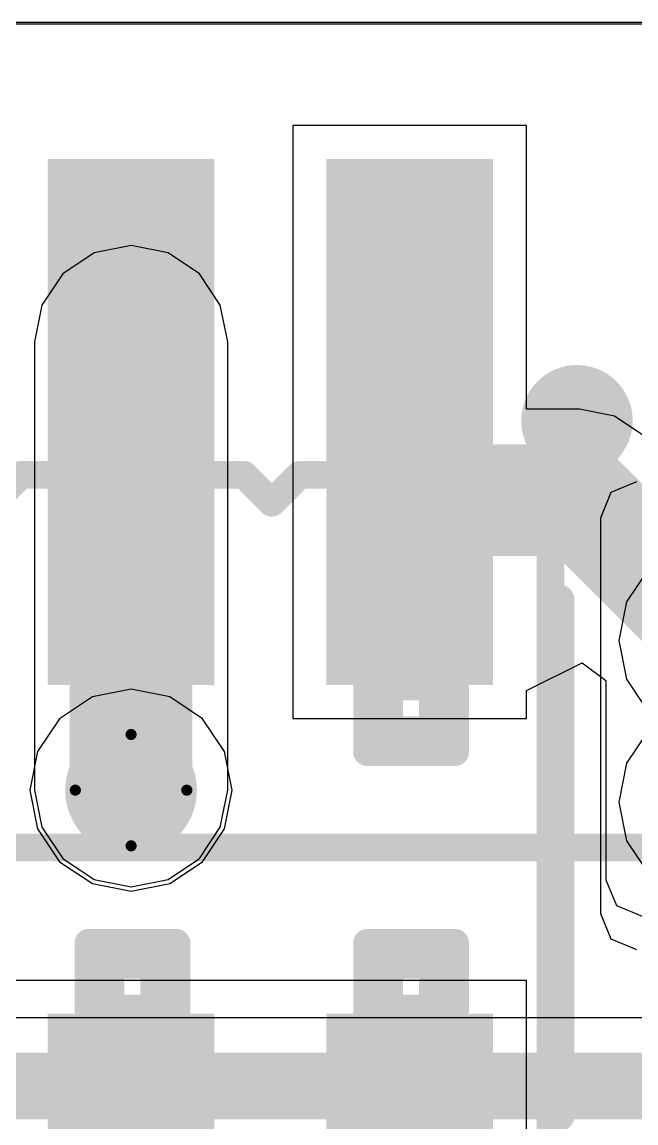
# Model space of a CAD drawing. Header units: millimetres. Extents: x -16 to 330, y -45 to 150.
# Drawn here: x 27.27 to 30.07, y 71 to 76.02 of the extents above; entities that cross this region are included whole.
import ezdxf

# ---------------------------------------------------------------- set-up
doc = ezdxf.new("R2010")
doc.units = ezdxf.units.MM
for name, color, linetype in [('BottomLayer', 5, 'Continuous'), ('BottomSolder', 6, 'Continuous'), ('DrillDrawing', 1, 'Continuous'), ('Mechanical13', 56, 'Continuous'), ('MidLayer1', 16, 'Continuous'), ('MidLayer2', 76, 'Continuous'), ('TopLayer', 1, 'Continuous'), ('TopOverlay', 2, 'Continuous'), ('TopPaste', 8, 'Continuous'), ('TopSolder', 216, 'Continuous'), ('ViaHoleLayer', 16, 'Continuous')]:
    doc.layers.add(name, color=color, linetype=linetype)

# ---------------------------------------------------------------- blocks, each defined once
blk = doc.blocks.new('20021121_00010C4LF__147')
at = {"layer": 'TopLayer'}
for points in [[(-2.92, 3.15), (-2.16, 3.15), (-2.16, 0.75), (-2.92, 0.75)], [(-1.65, 3.15), (-0.89, 3.15), (-0.89, 0.75), (-1.65, 0.75)], [(-2.92, -0.75), (-2.16, -0.75), (-2.16, -3.15), (-2.92, -3.15)], [(-1.65, -0.75), (-0.89, -0.75), (-0.89, -3.15), (-1.65, -3.15)]]:
    blk.add_hatch(color=1, dxfattribs=at).paths.add_polyline_path(points)
at = {"layer": 'TopPaste'}
for points in [[(-2.92, 3.15), (-2.16, 3.15), (-2.16, 0.75), (-2.92, 0.75)], [(-1.65, 3.15), (-0.89, 3.15), (-0.89, 0.75), (-1.65, 0.75)], [(-2.92, -0.75), (-2.16, -0.75), (-2.16, -3.15), (-2.92, -3.15)], [(-1.65, -0.75), (-0.89, -0.75), (-0.89, -3.15), (-1.65, -3.15)]]:
    blk.add_hatch(color=8, dxfattribs=at).paths.add_polyline_path(points)
at = {"layer": 'TopSolder'}
for points in [[(-2.92, 3.15), (-2.16, 3.15), (-2.16, 0.75), (-2.92, 0.75)], [(-1.65, 3.15), (-0.89, 3.15), (-0.89, 0.75), (-1.65, 0.75)], [(-2.92, -0.75), (-2.16, -0.75), (-2.16, -3.15), (-2.92, -3.15)], [(-1.65, -0.75), (-0.89, -0.75), (-0.89, -3.15), (-1.65, -3.15)]]:
    blk.add_hatch(color=216, dxfattribs=at).paths.add_polyline_path(points)
at = {"layer": 'TopOverlay', "const_width": 0.127}
blk.add_lwpolyline([(-3.2258, 1.2192), (-3.2258, -1.143)], dxfattribs=at)
at = {"layer": 'TopOverlay'}
for points, const_width in [([(-3.2576, 1.2192, 1), (-3.194, 1.2192, 1)], 0.0635), ([(-3.2576, -1.143, 1), (-3.194, -1.143, 1)], 0.0635), ([(-3.175, -1.9558, 1), (-3.429, -1.9558, 1)], 0.254), ([(-3.4925, -1.9558, 1), (-3.3655, -1.9558, 1)], 0.127), ([(-3.2385, -1.9558, 1), (-3.1115, -1.9558, 1)], 0.127)]:
    blk.add_lwpolyline(points, format="xyb", close=True, dxfattribs=dict(at, const_width=const_width))

msp = doc.modelspace()

# ---------------------------------------------------------------- hatches: boundary and pattern name
at = {"layer": 'BottomLayer'}
h = msp.add_hatch(color=5, dxfattribs=at)
edge = h.paths.add_edge_path()
edge.add_arc((27.77, 72.5202), 0.3, 0, 360)
at = {"layer": 'BottomSolder'}
h = msp.add_hatch(color=6, dxfattribs=at)
edge = h.paths.add_edge_path()
edge.add_arc((27.77, 72.5202), 0.15, 0, 360)
at = {"layer": 'MidLayer1'}
h = msp.add_hatch(color=16, dxfattribs=at)
edge = h.paths.add_edge_path()
edge.add_arc((27.77, 72.5202), 0.3, 0, 360)
at = {"layer": 'MidLayer2'}
h = msp.add_hatch(color=76, dxfattribs=at)
edge = h.paths.add_edge_path()
edge.add_arc((27.77, 72.5202), 0.3, 0, 360)
at = {"layer": 'TopLayer'}
h = msp.add_hatch(color=1, dxfattribs=at)
edge = h.paths.add_edge_path()
edge.add_arc((27.77, 72.5202), 0.3, 0, 360)
at = {"layer": 'TopSolder'}
h = msp.add_hatch(color=216, dxfattribs=at)
edge = h.paths.add_edge_path()
edge.add_arc((27.77, 72.5202), 0.15, 0, 360)
at = {"layer": 'ViaHoleLayer'}
h = msp.add_hatch(color=16, dxfattribs=at)
edge = h.paths.add_edge_path()
edge.add_arc((27.77, 72.5202), 0.15, 0, 360)

# ---------------------------------------------------------------- linework, layer by layer
at = {"layer": 'BottomLayer'}
for p, q in [((17.2719, 76.0245), (94.3193, 76.0245)), ((30.0736, 73.9266), (29.957, 73.8782)), ((29.957, 73.8782), (29.9086, 73.7616)), ((29.9086, 73.7616), (29.9086, 71.9582)), ((29.9086, 71.9582), (29.957, 71.8416)), ((29.957, 71.8416), (30.0736, 71.7932)), ((32.4394, 71.4816), (25.0246, 71.4816))]:
    msp.add_line(p, q, dxfattribs=at)
at = {"layer": 'BottomLayer', "const_width": 0.3048}
msp.add_lwpolyline([(25.0246, 71.1708), (32.5681, 71.1708)], dxfattribs=at)
at = {"layer": 'DrillDrawing', "const_width": 0.0508}
for points in [[(27.516, 72.5202), (27.77, 72.7742)], [(27.77, 72.7742), (28.024, 72.5202)], [(27.516, 72.5202), (27.77, 72.2662)], [(27.77, 72.2662), (28.024, 72.5202)]]:
    msp.add_lwpolyline(points, dxfattribs=at)
at = {"layer": 'DrillDrawing', "const_width": 0.0254}
for points in [[(27.7573, 72.7742, 1), (27.7827, 72.7742, 1)], [(27.7573, 72.7742, 1), (27.7827, 72.7742, 1)], [(27.5033, 72.5202, 1), (27.5287, 72.5202, 1)], [(27.5033, 72.5202, 1), (27.5287, 72.5202, 1)], [(28.0113, 72.5202, 1), (28.0367, 72.5202, 1)], [(28.0113, 72.5202, 1), (28.0367, 72.5202, 1)], [(27.7573, 72.2662, 1), (27.7827, 72.2662, 1)], [(27.7573, 72.2662, 1), (27.7827, 72.2662, 1)]]:
    msp.add_lwpolyline(points, format="xyb", close=True, dxfattribs=at)
at = {"layer": 'Mechanical13', "const_width": 0.127}
for points in [[(27.5762, 74.9438), (27.6762, 75.0438)], [(27.6762, 75.0438), (27.8762, 75.0438)], [(27.8762, 75.0438), (27.9762, 74.9438)], [(28.8462, 74.9438), (28.9462, 75.0438)], [(28.9462, 75.0438), (29.1462, 75.0438)], [(29.1462, 75.0438), (29.2462, 74.9438)], [(27.5762, 74.9438), (27.9762, 74.9438)], [(27.5762, 73.9588), (27.5762, 74.9438)], [(27.9762, 73.9588), (27.9762, 74.9438)], [(28.8462, 74.9438), (29.2462, 74.9438)], [(28.8462, 73.9588), (28.8462, 74.9438)], [(29.2462, 73.9588), (29.2462, 74.9438)], [(27.1412, 73.8318), (27.2682, 73.9588)], [(27.2682, 73.9588), (28.2842, 73.9588)], [(28.2842, 73.9588), (28.4112, 73.8318)], [(28.4112, 73.8318), (28.5382, 73.9588)], [(28.5382, 73.9588), (29.5542, 73.9588)], [(29.5542, 73.9588), (29.6812, 73.8318)], [(29.6812, 70.6858), (29.6812, 73.8318)], [(27.5762, 73.0938), (27.9762, 73.0938)], [(27.5762, 73.0938), (27.6762, 72.9938)], [(27.5762, 72.6938), (27.5762, 73.0938)], [(27.8762, 72.9938), (27.9762, 73.0938)], [(27.9762, 72.6938), (27.9762, 73.0938)], [(28.8462, 73.0938), (29.2462, 73.0938)], [(28.8462, 73.0938), (28.9462, 72.9938)], [(28.8462, 72.6938), (28.8462, 73.0938)], [(29.1462, 72.9938), (29.2462, 73.0938)], [(29.2462, 72.6938), (29.2462, 73.0938)], [(27.6762, 72.9938), (27.8762, 72.9938)], [(27.6762, 72.7938), (27.6762, 72.9938)], [(27.8762, 72.7938), (27.8762, 72.9938)], [(28.9462, 72.9938), (29.1462, 72.9938)], [(28.9462, 72.7938), (28.9462, 72.9938)], [(29.1462, 72.7938), (29.1462, 72.9938)], [(27.5762, 72.6938), (27.6762, 72.7938)], [(27.6762, 72.7938), (27.8762, 72.7938)], [(27.8762, 72.7938), (27.9762, 72.6938)], [(28.8462, 72.6938), (28.9462, 72.7938)], [(28.9462, 72.7938), (29.1462, 72.7938)], [(29.1462, 72.7938), (29.2462, 72.6938)], [(27.5762, 72.6938), (27.9762, 72.6938)], [(28.8462, 72.6938), (29.2462, 72.6938)], [(26.5062, 72.2588), (34.451, 72.2588)], [(26.5062, 72.2588), (34.451, 72.2588)], [(27.5762, 71.8238), (27.9762, 71.8238)], [(27.5762, 71.8238), (27.6762, 71.7238)], [(27.5762, 71.4238), (27.5762, 71.8238)], [(27.8762, 71.7238), (27.9762, 71.8238)], [(27.9762, 71.4238), (27.9762, 71.8238)], [(28.8462, 71.8238), (29.2462, 71.8238)], [(28.8462, 71.8238), (28.9462, 71.7238)], [(28.8462, 71.4238), (28.8462, 71.8238)], [(29.1462, 71.7238), (29.2462, 71.8238)], [(29.2462, 71.4238), (29.2462, 71.8238)], [(27.6762, 71.7238), (27.8762, 71.7238)], [(27.6762, 71.5238), (27.6762, 71.7238)], [(27.8762, 71.5238), (27.8762, 71.7238)], [(28.9462, 71.7238), (29.1462, 71.7238)], [(28.9462, 71.5238), (28.9462, 71.7238)], [(29.1462, 71.5238), (29.1462, 71.7238)], [(27.5762, 71.4238), (27.6762, 71.5238)], [(27.6762, 71.5238), (27.8762, 71.5238)], [(27.8762, 71.5238), (27.9762, 71.4238)], [(28.8462, 71.4238), (28.9462, 71.5238)], [(28.9462, 71.5238), (29.1462, 71.5238)], [(29.1462, 71.5238), (29.2462, 71.4238)], [(27.5762, 71.4238), (27.9762, 71.4238)], [(28.8462, 71.4238), (29.2462, 71.4238)]]:
    msp.add_lwpolyline(points, dxfattribs=at)
at = {"layer": 'Mechanical13', "const_width": 0.0635}
for points in [[(27.6445, 75.0438, 1), (27.708, 75.0438, 1)], [(27.6445, 75.0438, 1), (27.708, 75.0438, 1)], [(27.8445, 75.0438, 1), (27.908, 75.0438, 1)], [(27.8445, 75.0438, 1), (27.908, 75.0438, 1)], [(28.9145, 75.0438, 1), (28.978, 75.0438, 1)], [(28.9145, 75.0438, 1), (28.978, 75.0438, 1)], [(29.1145, 75.0438, 1), (29.178, 75.0438, 1)], [(29.1145, 75.0438, 1), (29.178, 75.0438, 1)], [(27.5445, 74.9438, 1), (27.608, 74.9438, 1)], [(27.5445, 74.9438, 1), (27.608, 74.9438, 1)], [(27.5445, 74.9438, 1), (27.608, 74.9438, 1)], [(27.9445, 74.9438, 1), (28.008, 74.9438, 1)], [(27.9445, 74.9438, 1), (28.008, 74.9438, 1)], [(27.9445, 74.9438, 1), (28.008, 74.9438, 1)], [(28.8145, 74.9438, 1), (28.878, 74.9438, 1)], [(28.8145, 74.9438, 1), (28.878, 74.9438, 1)], [(28.8145, 74.9438, 1), (28.878, 74.9438, 1)], [(29.2145, 74.9438, 1), (29.278, 74.9438, 1)], [(29.2145, 74.9438, 1), (29.278, 74.9438, 1)], [(29.2145, 74.9438, 1), (29.278, 74.9438, 1)], [(27.2365, 73.9588, 1), (27.3, 73.9588, 1)], [(27.2365, 73.9588, 1), (27.3, 73.9588, 1)], [(27.5445, 73.9588, 1), (27.608, 73.9588, 1)], [(27.9445, 73.9588, 1), (28.008, 73.9588, 1)], [(28.2525, 73.9588, 1), (28.316, 73.9588, 1)], [(28.2525, 73.9588, 1), (28.316, 73.9588, 1)], [(28.5065, 73.9588, 1), (28.57, 73.9588, 1)], [(28.5065, 73.9588, 1), (28.57, 73.9588, 1)], [(28.8145, 73.9588, 1), (28.878, 73.9588, 1)], [(29.2145, 73.9588, 1), (29.278, 73.9588, 1)], [(29.5225, 73.9588, 1), (29.586, 73.9588, 1)], [(29.5225, 73.9588, 1), (29.586, 73.9588, 1)], [(28.3795, 73.8318, 1), (28.443, 73.8318, 1)], [(28.3795, 73.8318, 1), (28.443, 73.8318, 1)], [(29.6495, 73.8318, 1), (29.713, 73.8318, 1)], [(29.6495, 73.8318, 1), (29.713, 73.8318, 1)], [(27.5445, 73.0938, 1), (27.608, 73.0938, 1)], [(27.5445, 73.0938, 1), (27.608, 73.0938, 1)], [(27.5445, 73.0938, 1), (27.608, 73.0938, 1)], [(27.9445, 73.0938, 1), (28.008, 73.0938, 1)], [(27.9445, 73.0938, 1), (28.008, 73.0938, 1)], [(27.9445, 73.0938, 1), (28.008, 73.0938, 1)], [(28.8145, 73.0938, 1), (28.878, 73.0938, 1)], [(28.8145, 73.0938, 1), (28.878, 73.0938, 1)], [(28.8145, 73.0938, 1), (28.878, 73.0938, 1)], [(29.2145, 73.0938, 1), (29.278, 73.0938, 1)], [(29.2145, 73.0938, 1), (29.278, 73.0938, 1)], [(29.2145, 73.0938, 1), (29.278, 73.0938, 1)], [(27.6445, 72.9938, 1), (27.708, 72.9938, 1)], [(27.6445, 72.9938, 1), (27.708, 72.9938, 1)], [(27.6445, 72.9938, 1), (27.708, 72.9938, 1)], [(27.8445, 72.9938, 1), (27.908, 72.9938, 1)], [(27.8445, 72.9938, 1), (27.908, 72.9938, 1)], [(27.8445, 72.9938, 1), (27.908, 72.9938, 1)], [(28.9145, 72.9938, 1), (28.978, 72.9938, 1)], [(28.9145, 72.9938, 1), (28.978, 72.9938, 1)], [(28.9145, 72.9938, 1), (28.978, 72.9938, 1)], [(29.1145, 72.9938, 1), (29.178, 72.9938, 1)], [(29.1145, 72.9938, 1), (29.178, 72.9938, 1)], [(29.1145, 72.9938, 1), (29.178, 72.9938, 1)], [(27.6445, 72.7938, 1), (27.708, 72.7938, 1)], [(27.6445, 72.7938, 1), (27.708, 72.7938, 1)], [(27.6445, 72.7938, 1), (27.708, 72.7938, 1)], [(27.8445, 72.7938, 1), (27.908, 72.7938, 1)], [(27.8445, 72.7938, 1), (27.908, 72.7938, 1)], [(27.8445, 72.7938, 1), (27.908, 72.7938, 1)], [(28.9145, 72.7938, 1), (28.978, 72.7938, 1)], [(28.9145, 72.7938, 1), (28.978, 72.7938, 1)], [(28.9145, 72.7938, 1), (28.978, 72.7938, 1)], [(29.1145, 72.7938, 1), (29.178, 72.7938, 1)], [(29.1145, 72.7938, 1), (29.178, 72.7938, 1)], [(29.1145, 72.7938, 1), (29.178, 72.7938, 1)], [(27.5445, 72.6938, 1), (27.608, 72.6938, 1)], [(27.5445, 72.6938, 1), (27.608, 72.6938, 1)], [(27.5445, 72.6938, 1), (27.608, 72.6938, 1)], [(27.9445, 72.6938, 1), (28.008, 72.6938, 1)], [(27.9445, 72.6938, 1), (28.008, 72.6938, 1)], [(27.9445, 72.6938, 1), (28.008, 72.6938, 1)], [(28.8145, 72.6938, 1), (28.878, 72.6938, 1)], [(28.8145, 72.6938, 1), (28.878, 72.6938, 1)], [(28.8145, 72.6938, 1), (28.878, 72.6938, 1)], [(29.2145, 72.6938, 1), (29.278, 72.6938, 1)], [(29.2145, 72.6938, 1), (29.278, 72.6938, 1)], [(29.2145, 72.6938, 1), (29.278, 72.6938, 1)], [(27.5445, 71.8238, 1), (27.608, 71.8238, 1)], [(27.5445, 71.8238, 1), (27.608, 71.8238, 1)], [(27.5445, 71.8238, 1), (27.608, 71.8238, 1)], [(27.9445, 71.8238, 1), (28.008, 71.8238, 1)], [(27.9445, 71.8238, 1), (28.008, 71.8238, 1)], [(27.9445, 71.8238, 1), (28.008, 71.8238, 1)], [(28.8145, 71.8238, 1), (28.878, 71.8238, 1)], [(28.8145, 71.8238, 1), (28.878, 71.8238, 1)], [(28.8145, 71.8238, 1), (28.878, 71.8238, 1)], [(29.2145, 71.8238, 1), (29.278, 71.8238, 1)], [(29.2145, 71.8238, 1), (29.278, 71.8238, 1)], [(29.2145, 71.8238, 1), (29.278, 71.8238, 1)], [(27.6445, 71.7238, 1), (27.708, 71.7238, 1)], [(27.6445, 71.7238, 1), (27.708, 71.7238, 1)], [(27.6445, 71.7238, 1), (27.708, 71.7238, 1)], [(27.8445, 71.7238, 1), (27.908, 71.7238, 1)], [(27.8445, 71.7238, 1), (27.908, 71.7238, 1)], [(27.8445, 71.7238, 1), (27.908, 71.7238, 1)], [(28.9145, 71.7238, 1), (28.978, 71.7238, 1)], [(28.9145, 71.7238, 1), (28.978, 71.7238, 1)], [(28.9145, 71.7238, 1), (28.978, 71.7238, 1)], [(29.1145, 71.7238, 1), (29.178, 71.7238, 1)], [(29.1145, 71.7238, 1), (29.178, 71.7238, 1)], [(29.1145, 71.7238, 1), (29.178, 71.7238, 1)], [(27.6445, 71.5238, 1), (27.708, 71.5238, 1)], [(27.6445, 71.5238, 1), (27.708, 71.5238, 1)], [(27.6445, 71.5238, 1), (27.708, 71.5238, 1)], [(27.8445, 71.5238, 1), (27.908, 71.5238, 1)], [(27.8445, 71.5238, 1), (27.908, 71.5238, 1)], [(27.8445, 71.5238, 1), (27.908, 71.5238, 1)], [(28.9145, 71.5238, 1), (28.978, 71.5238, 1)], [(28.9145, 71.5238, 1), (28.978, 71.5238, 1)], [(28.9145, 71.5238, 1), (28.978, 71.5238, 1)], [(29.1145, 71.5238, 1), (29.178, 71.5238, 1)], [(29.1145, 71.5238, 1), (29.178, 71.5238, 1)], [(29.1145, 71.5238, 1), (29.178, 71.5238, 1)], [(27.5445, 71.4238, 1), (27.608, 71.4238, 1)], [(27.5445, 71.4238, 1), (27.608, 71.4238, 1)], [(27.5445, 71.4238, 1), (27.608, 71.4238, 1)], [(27.9445, 71.4238, 1), (28.008, 71.4238, 1)], [(27.9445, 71.4238, 1), (28.008, 71.4238, 1)], [(27.9445, 71.4238, 1), (28.008, 71.4238, 1)], [(28.8145, 71.4238, 1), (28.878, 71.4238, 1)], [(28.8145, 71.4238, 1), (28.878, 71.4238, 1)], [(28.8145, 71.4238, 1), (28.878, 71.4238, 1)], [(29.2145, 71.4238, 1), (29.278, 71.4238, 1)], [(29.2145, 71.4238, 1), (29.278, 71.4238, 1)], [(29.2145, 71.4238, 1), (29.278, 71.4238, 1)]]:
    msp.add_lwpolyline(points, format="xyb", close=True, dxfattribs=at)
at = {"layer": 'MidLayer1'}
for p, q in [((-0.6433, 76.0157), (31.6097, 76.0157)), ((27.77, 72.9814), (27.5935, 72.9463)), ((27.9465, 72.9463), (27.77, 72.9814)), ((27.5935, 72.9463), (27.4438, 72.8463)), ((28.0962, 72.8463), (27.9465, 72.9463)), ((27.4438, 72.8463), (27.3438, 72.6967)), ((28.1962, 72.6967), (28.0962, 72.8463)), ((27.3438, 72.6967), (27.3087, 72.5202)), ((28.2313, 72.5202), (28.1962, 72.6967)), ((27.3087, 72.5202), (27.3438, 72.3437)), ((28.1962, 72.3437), (28.2313, 72.5202)), ((27.3438, 72.3437), (27.4438, 72.194)), ((28.0962, 72.194), (28.1962, 72.3437)), ((27.4438, 72.194), (27.5935, 72.094)), ((27.9465, 72.094), (28.0962, 72.194)), ((27.5935, 72.094), (27.77, 72.0589)), ((27.77, 72.0589), (27.9465, 72.094))]:
    msp.add_line(p, q, dxfattribs=at)
at = {"layer": 'MidLayer2'}
for p, q in [((-0.6433, 76.0157), (94.3131, 76.0157)), ((30.1284, 73.529), (30.0284, 73.3793)), ((30.0284, 73.3793), (29.9933, 73.2028)), ((29.9933, 73.2028), (30.0284, 73.0263)), ((30.0284, 73.0263), (30.1284, 72.8767)), ((30.1284, 72.7924), (30.0284, 72.6427)), ((30.0284, 72.6427), (29.9933, 72.4662)), ((29.9933, 72.4662), (30.0284, 72.2897)), ((30.0284, 72.2897), (30.1284, 72.14))]:
    msp.add_line(p, q, dxfattribs=at)
at = {"layer": 'TopLayer'}
for p, q in [((-0.6433, 76.0157), (94.3131, 76.0157)), ((29.5724, 75.5524), (28.5076, 75.5524)), ((28.5076, 75.5524), (28.5076, 72.8476)), ((29.5724, 74.2576), (29.5724, 75.5524)), ((27.77, 75.0051), (27.6015, 74.9716)), ((27.9385, 74.9716), (27.77, 75.0051)), ((27.6015, 74.9716), (27.4587, 74.8762)), ((28.0813, 74.8762), (27.9385, 74.9716)), ((27.4587, 74.8762), (27.3633, 74.7333)), ((28.1767, 74.7333), (28.0813, 74.8762)), ((27.3633, 74.7333), (27.3297, 74.5649)), ((28.2103, 74.5649), (28.1767, 74.7333)), ((27.3297, 74.5649), (27.3297, 72.5202)), ((28.2103, 72.5202), (28.2103, 74.5649)), ((29.8142, 74.2576), (29.5724, 74.2576)), ((29.9727, 74.226), (29.8142, 74.2576)), ((30.1072, 74.1362), (29.9727, 74.226)), ((29.5724, 72.9748), (29.8264, 73.1016)), ((29.8264, 73.1016), (29.934, 73.0207)), ((29.934, 73.0207), (29.934, 72.1106)), ((29.5724, 72.8476), (29.5724, 72.9748)), ((28.5076, 72.8476), (29.5724, 72.8476)), ((27.3297, 72.5202), (27.3633, 72.3517)), ((28.1767, 72.3517), (28.2103, 72.5202)), ((27.3633, 72.3517), (27.4587, 72.2089)), ((28.0813, 72.2089), (28.1767, 72.3517)), ((27.4587, 72.2089), (27.6015, 72.1134)), ((27.9385, 72.1134), (28.0813, 72.2089)), ((27.6015, 72.1134), (27.77, 72.0799)), ((27.77, 72.0799), (27.9385, 72.1134)), ((29.934, 72.1106), (29.9823, 71.994)), ((29.9823, 71.994), (30.0989, 71.9456)), ((28.3024, 71.6524), (27.2376, 71.6524)), ((28.5076, 71.6524), (28.3024, 71.6524)), ((28.3024, 71.6524), (28.3024, 71.6524)), ((29.5724, 71.6524), (28.5076, 71.6524)), ((28.5076, 71.6524), (28.5076, 71.6524)), ((29.5724, 68.9476), (29.5724, 71.6524))]:
    msp.add_line(p, q, dxfattribs=at)
for points, const_width in [([(29.0462, 73.963), (29.0462, 74.8732)], 0.508), ([(27.77, 72.5202), (27.77, 74.5649)], 0.5588), ([(29.0462, 73.963), (29.166, 73.8432)], 0.508), ([(29.166, 73.8432), (29.8142, 73.8432)], 0.508), ([(29.8142, 73.8432), (30.803, 72.8544)], 0.508)]:
    msp.add_lwpolyline(points, dxfattribs=dict(at, const_width=const_width))
for points, const_width in [([(28.9192, 74.8732, 1), (29.1732, 74.8732, 1)], 0.254), ([(27.6303, 74.5649, 1), (27.9097, 74.5649, 1)], 0.2794), ([(28.9192, 73.963, 1), (29.1732, 73.963, 1)], 0.254), ([(28.9192, 73.963, 1), (29.1732, 73.963, 1)], 0.254), ([(29.039, 73.8432, 1), (29.293, 73.8432, 1)], 0.254), ([(29.039, 73.8432, 1), (29.293, 73.8432, 1)], 0.254), ([(29.6872, 73.8432, 1), (29.9412, 73.8432, 1)], 0.254), ([(29.6872, 73.8432, 1), (29.9412, 73.8432, 1)], 0.254), ([(27.6303, 72.5202, 1), (27.9097, 72.5202, 1)], 0.2794)]:
    msp.add_lwpolyline(points, format="xyb", close=True, dxfattribs=dict(at, const_width=const_width))

# ---------------------------------------------------------------- block references
at = {"rotation": 180}
msp.add_blockref('20021121_00010C4LF__147', (26.5, 72.25), dxfattribs=at)

doc.saveas('drawing.dxf')
